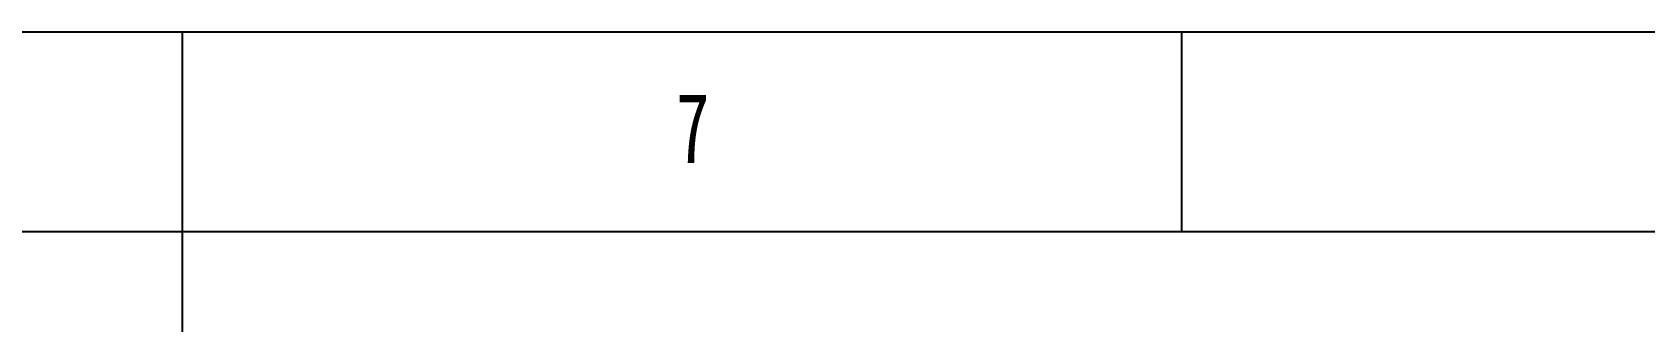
# Model space of a CAD drawing. Header units: millimetres. Extents: x 0 to 594, y 0 to 420.
# Drawn here: x 297 to 377.7, y 405 to 420 of the extents above; entities that cross this region are included whole.
import ezdxf

# ---------------------------------------------------------------- set-up
doc = ezdxf.new("R2010")
doc.units = ezdxf.units.MM
doc.layers.add('10', color=7, linetype='Continuous')
doc.layers.add('5', color=7, linetype='Continuous')
doc.styles.add('SLDTEXTSTYLE3', font='TXT', dxfattribs={"width": 0.7})

msp = doc.modelspace()

# ---------------------------------------------------------------- linework, layer by layer
at = {"layer": '5', "color": 7}
msp.add_line((594.005, 420), (0, 420), dxfattribs=at)
at = {"layer": '5', "lineweight": 25}
msp.add_line((304.503, 420), (304.503, 405), dxfattribs=at)
at = {"layer": '5'}
msp.add_line((354.5, 420), (354.5, 410), dxfattribs=at)
at = {"layer": '5', "color": 7, "lineweight": 25}
msp.add_line((584.005, 410), (25, 410), dxfattribs=at)

# ---------------------------------------------------------------- texts
at = {"layer": '10', "insert": (330.047, 416.949), "char_height": 3.5, "attachment_point": 2, "style": 'SLDTEXTSTYLE3'}
msp.add_mtext('7', dxfattribs=at)

doc.saveas('drawing.dxf')
